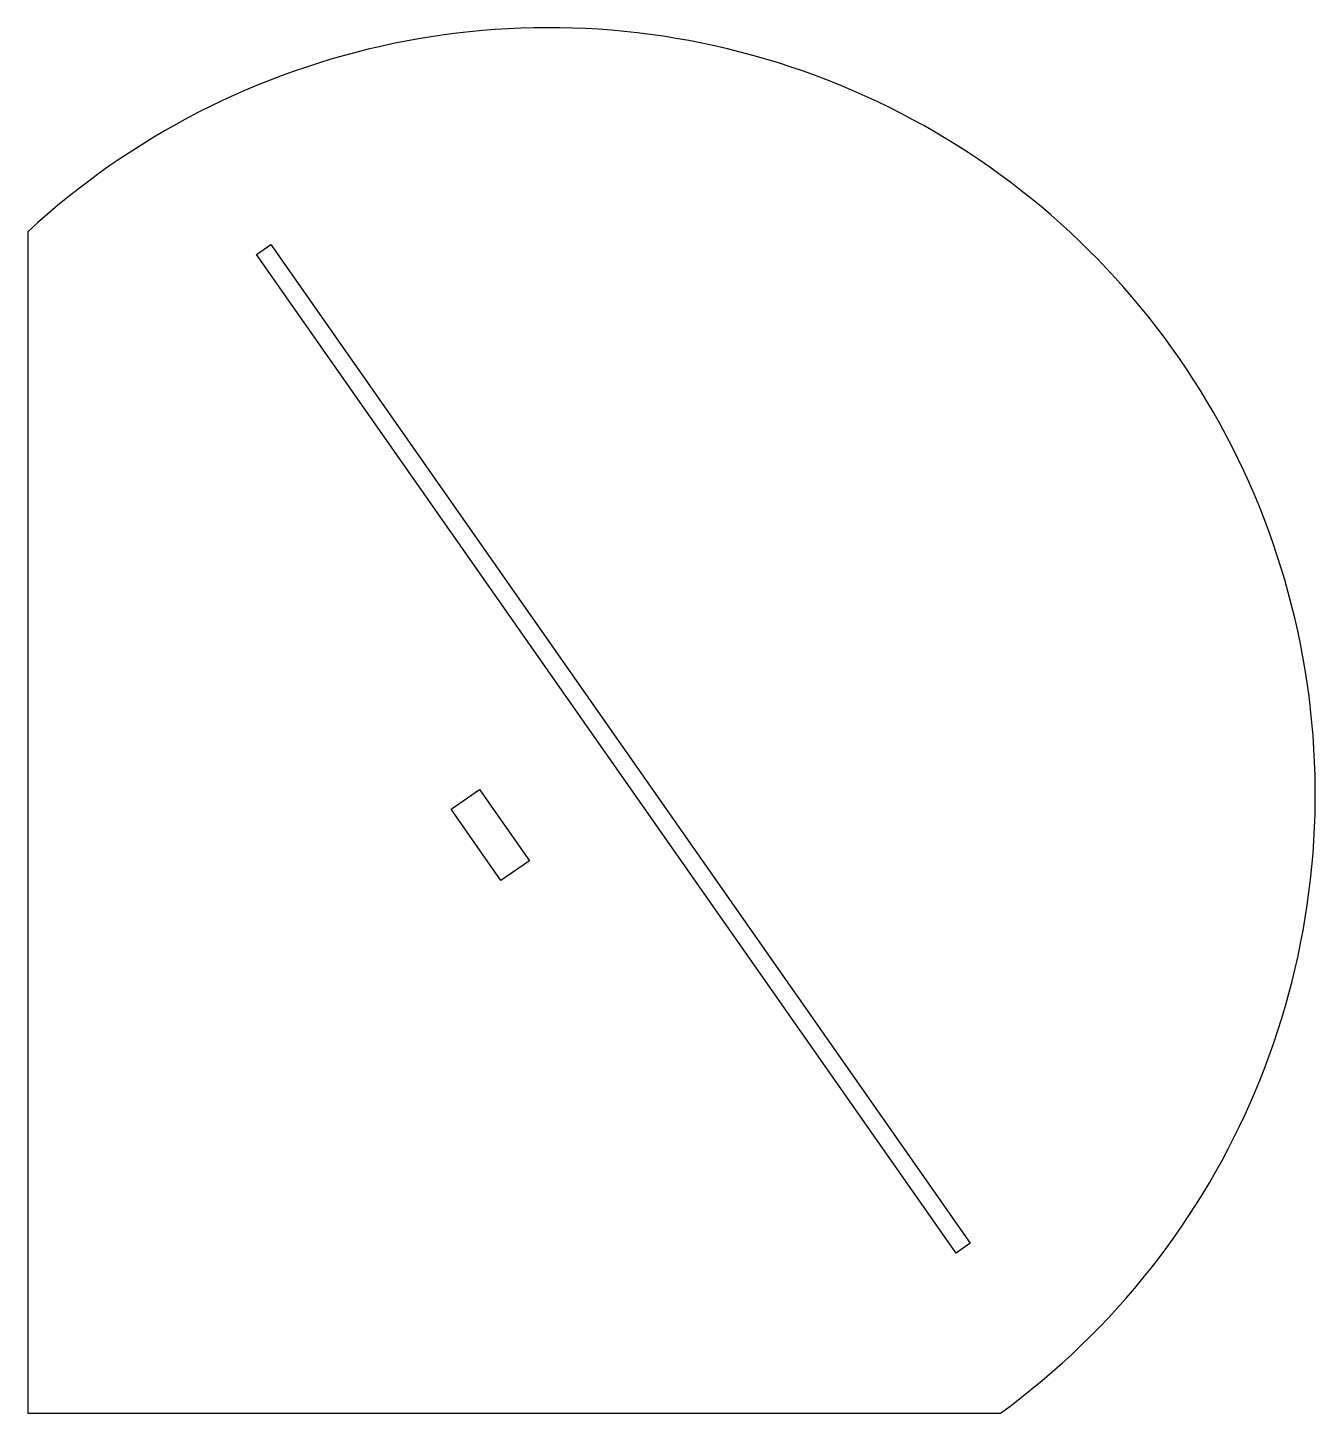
# Model space of a CAD drawing. Header units: inches. Extents: x -17.2 to 1.2, y -11.3 to 8.6.
import ezdxf

# ---------------------------------------------------------------- set-up
doc = ezdxf.new("R2010")
doc.units = ezdxf.units.IN
doc.layers.get('0').update_dxf_attribs({"linetype": 'CONTINUOUS'})

msp = doc.modelspace()

# ---------------------------------------------------------------- linework, layer by layer
msp.add_lwpolyline([(-17.25, -11.25), (-3.293, -11.25, 1.060439), (-17.25, 5.707)], format="xyb", close=True)
for points in [[(-13.761, 5.528), (-3.724, -8.807), (-3.929, -8.951), (-13.966, 5.385)], [(-11.176, -2.58), (-10.766, -2.294), (-10.049, -3.318), (-10.459, -3.604)]]:
    msp.add_lwpolyline(points, close=True)

doc.saveas('drawing.dxf')
